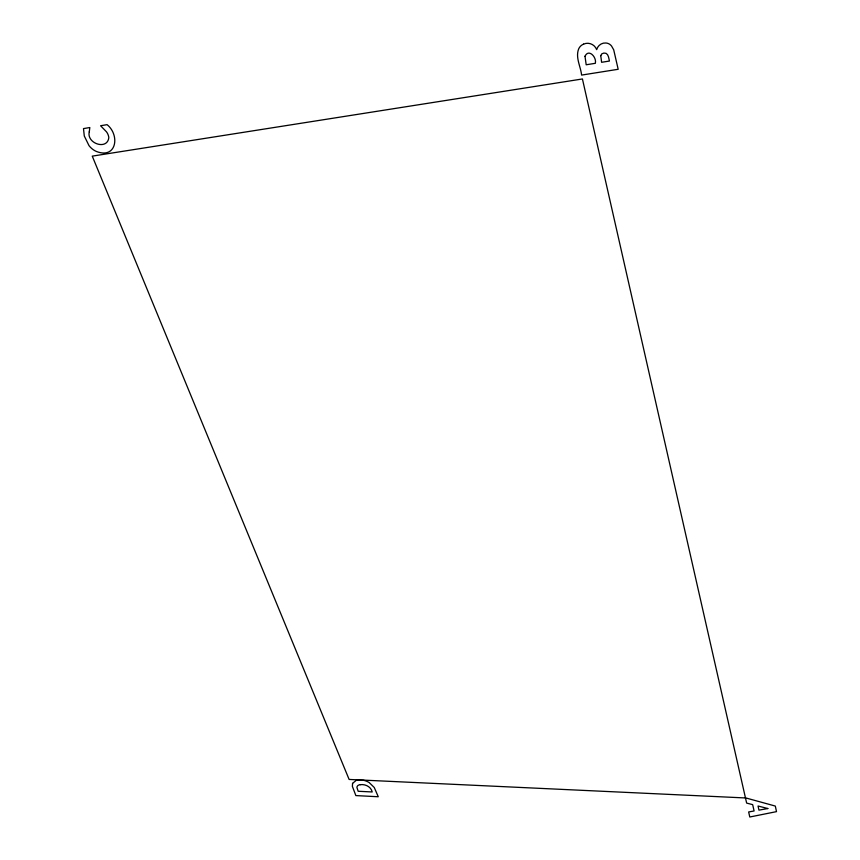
<?xml version="1.0" encoding="UTF-8"?>
<svg xmlns="http://www.w3.org/2000/svg" width="860" height="860" viewBox="0 0 860 860"><rect width="100%" height="100%" fill="white"/><g stroke="black" fill="none" stroke-linecap="round" stroke-linejoin="round"><path stroke-width="1.29" d="M583.564 44.139C588.681 41.785 594.733 44.408 596.679 49.665C597.646 45.741 601.602 42.559 605.913 43A7.525 7.106 49.1 0 1 611.535 45.999L613.707 49.816L618.179 69.284L581.607 75.089C580.704 66.51 575.179 57.362 578.737 48.741A10.406 9.75 49.6 0 1 583.564 44.139M745.426 797.951L349.117 779.45L92.256 156.133L582.424 78.959L746.641 803.089L752.672 804.637L754.091 810.98L748.651 811.958L749.791 817L776.505 811.636L775.322 806.067L745.448 797.843M89.279 131.859C86.344 143.416 107.242 150.565 108.811 137.718A9.825 7.224 50.3 0 0 106.5 131.838L100.577 125.743L107.081 124.657C120.067 135.042 116.702 159.283 96.47 151.5A14.857 10.911 50.1 0 1 89.031 145.673L84.291 136.02L83.495 128.602L89.827 127.538L89.279 131.859M585.004 56.255L586.187 64.779L595.335 63.307C596.861 57.211 588.616 48.31 585.004 56.255M600.753 55.642L601.613 62.296L609.407 61.038C608.719 57.953 608.353 52.449 603.881 53.062L601.839 53.836L600.753 55.642M352.557 783.385L352.385 786.405L355.857 795.586L378.271 796.747L374.25 787.48L369.176 782.546A11.803 7.375 27.3 0 0 363.543 780.289L356.287 780.31L352.557 783.385M360.351 784.664L358.824 785.019A6.31 3.934 27.3 0 0 356.954 787.567L358.168 791.264L372.219 791.963C371.025 786.717 365.382 784.03 360.351 784.664M767.829 808.529L758.95 810.131L758.036 806.003L767.829 808.529"/></g></svg>
